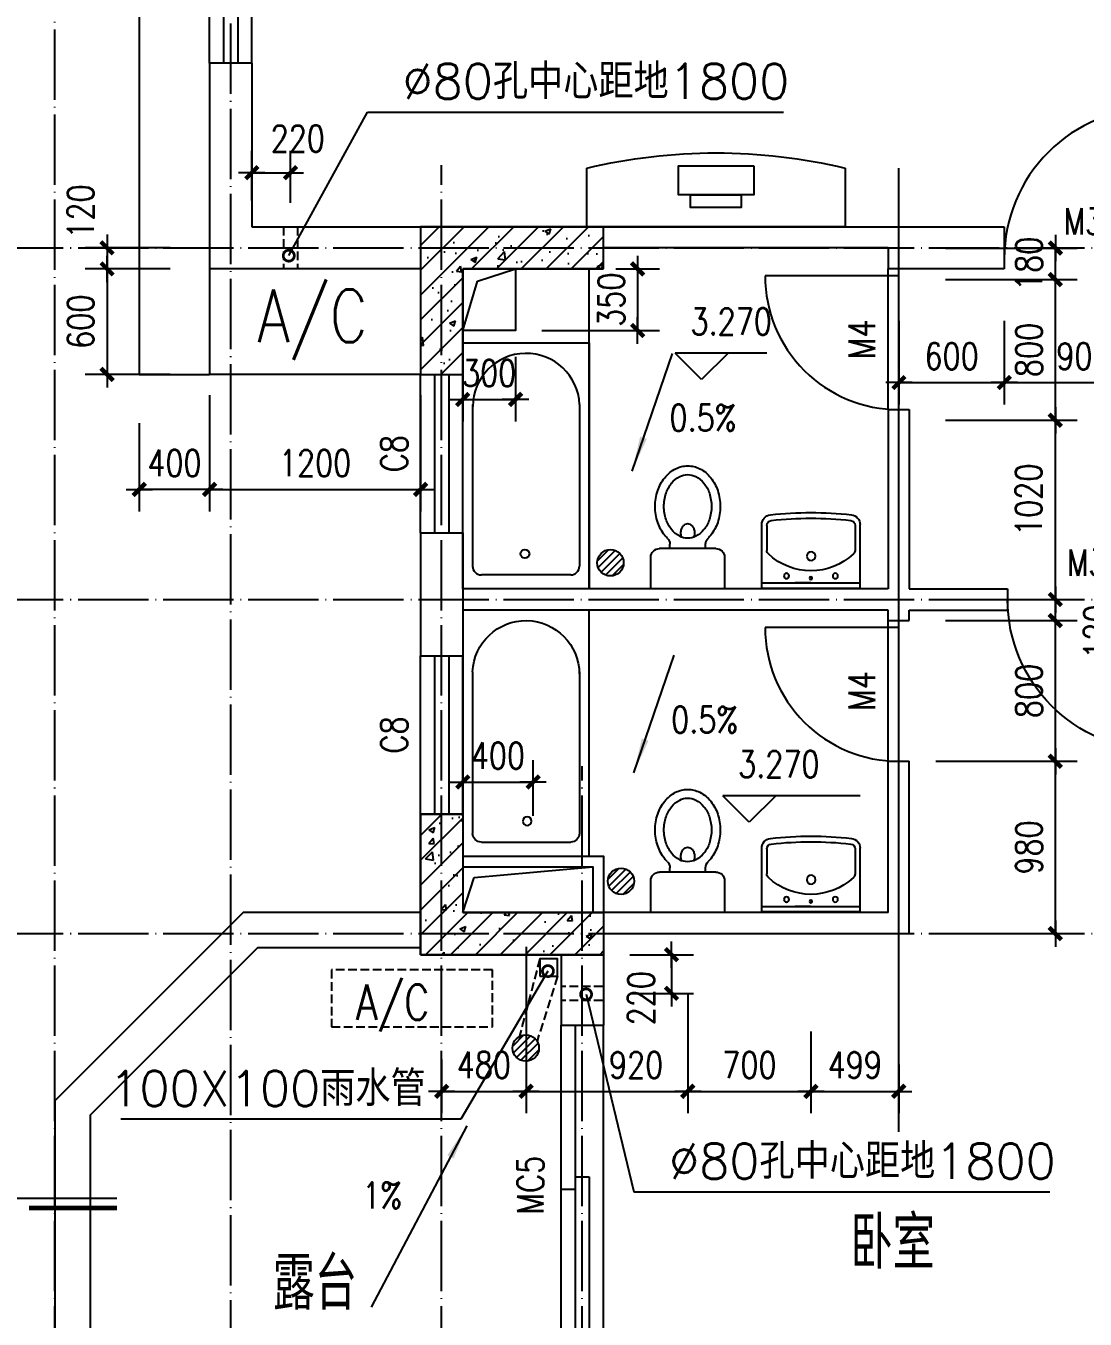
# Model space of a CAD drawing. Extents: x 12400 to 217743, y 90685 to 209848.
# Drawn here: x 84494 to 90519, y 108180 to 115535 of the extents above; entities that cross this region are included whole.
import ezdxf
from ezdxf.enums import TextEntityAlignment as Align

# ---------------------------------------------------------------- set-up
doc = ezdxf.new("R2010")
doc.units = 0
doc.header["$LTSCALE"] = 200
doc.linetypes.add('DASH', pattern=[0.35, 0.25, -0.1])
doc.linetypes.add('DOTE', pattern=[2.42, 2, -0.2, 0.02, -0.2])
doc.layers.get('0').update_dxf_attribs({"linetype": 'CONTINUOUS'})
doc.layers.get('DEFPOINTS').update_dxf_attribs({"linetype": 'CONTINUOUS'})
for name, color, linetype in [('8', 8, 'CONTINUOUS'), ('COLUMN', 4, 'CONTINUOUS'), ('DOTE', 1, 'DOTE'), ('GROUND', 2, 'CONTINUOUS'), ('HATCH', 8, 'CONTINUOUS'), ('LM', 143, 'CONTINUOUS'), ('LVTRY', 6, 'CONTINUOUS'), ('PUB_DIM', 3, 'CONTINUOUS'), ('PUB_TEXT', 7, 'CONTINUOUS'), ('WALL', 4, 'CONTINUOUS'), ('WINDOW', 2, 'CONTINUOUS'), ('WINDOW_TEXT', 7, 'CONTINUOUS'), ('家具', 8, 'CONTINUOUS')]:
    doc.layers.add(name, color=color, linetype=linetype)
doc.styles.add('_SIMPLEX', font='SIMPLEX.shx', dxfattribs={"width": 0.8, "bigfont": 'hztxt.shx'})
doc.styles.add('_萙PMK', font='txt', dxfattribs={"width": 0.8, "bigfont": 'HZTXT.SHX'})
doc.styles.add('DIM_FONT', font='SIMPLEX', dxfattribs={"width": 0.8})
doc.styles.add('HZ', font='txt', dxfattribs={"bigfont": 'hztxt'})
doc.styles.add('SIMPLEX', font='SIMPLEX.SHX')
doc.dimstyles.new('DIMN50', dxfattribs={"dimscale": 0.5, "dimtxt": 300, "dimasz": 1, "dimexe": 250, "dimexo": 300, "dimgap": 150, "dimtad": 1, "dimdec": 0, "dimzin": 0, "dimdsep": 46, "dimtxsty": 'DIM_FONT', "dimblk": '_DIMX', "dimblk1": 'DOTSMALL', "dimblk2": 'DOTSMALL', "dimcen": 2.5, "dimclrt": 7, "dimadec": 0, "dimazin": 0, "dimtfac": 1, "dimtdec": 0, "dimtix": 1, "dimtmove": 2, "dimatfit": 3, "dimldrblk": '_DIMX', "dimfxl": 0, "dimtolj": 1, "dimtzin": 0, "dimarcsym": 0})
doc.dimstyles.new('MAO', dxfattribs={"dimscale": 0.5, "dimtxt": 400, "dimasz": 250, "dimexe": 250, "dimexo": 0, "dimgap": 150, "dimtad": 1, "dimdec": 0, "dimzin": 0, "dimdsep": 46, "dimtxsty": 'DIM_FONT', "dimblk": '_DIMX', "dimblk1": 'DOTSMALL', "dimblk2": 'DOTSMALL', "dimsah": 1, "dimcen": 2.5, "dimclrt": 7, "dimadec": 0, "dimazin": 0, "dimtfac": 1, "dimtdec": 0, "dimtix": 1, "dimtmove": 2, "dimatfit": 3, "dimldrblk": 'DOTSMALL', "dimfxl": 0, "dimtolj": 1, "dimtzin": 0, "dimarcsym": 0})

# ---------------------------------------------------------------- blocks, each defined once
blk = doc.blocks.new('DSG')
at = {"layer": '家具'}
blk.add_lwpolyline([(333.6, 735), (0, 735), (0, -735), (333.6, -735)], dxfattribs=at)
for points in [[(347.1, 214.1), (181.4, 214.1), (181.4, -214.1), (347.1, -214.1)], [(181.4, 142.1), (109.3, 142.1), (109.3, -146.1), (181.4, -146.1)]]:
    blk.add_lwpolyline(points, close=True, dxfattribs=at)
blk.add_arc((-2747.8, 0), 3167.8, 346.58389, 13.41611, dxfattribs=at)
at = {"layer": '家具', "style": 'DIM_FONT', "oblique": -180, "text_generation_flag": 4, "width": 0.7, "flags": 9}
for tag in ['XSIZE', 'YSIZE']:
    blk.add_attdef(tag, (0, 0), '', height=0.35, dxfattribs=at)
blk = doc.blocks.new('_DBLK')
blk.add_line((-0.45, 0), (-0.45, -0.95))
blk.add_arc((-0.45, 0), 0.95, 270, 0)
at = {"style": 'SIMPLEX', "flags": 9}
blk.add_attdef('A', text='', height=1, dxfattribs=at).set_placement((0, 1.5), align=Align.MIDDLE)
blk = doc.blocks.new('_WBLK')
for p, q in [((-0.5, 0.5), (0.5, 0.5)), ((0.5, 0.1667), (-0.5, 0.1667)), ((0.5, -0.1667), (-0.5, -0.1667)), ((-0.5, -0.5), (0.5, -0.5))]:
    blk.add_line(p, q)
at = {"style": 'SIMPLEX', "flags": 9}
blk.add_attdef('A', text='', height=1, dxfattribs=at).set_placement((0, 1.5), align=Align.MIDDLE)
blk = doc.blocks.new('_LV19')
for p, q in [((-360, 0), (360, 0)), ((-360, -1400), (-360, 0)), ((360, 0), (360, -1400)), ((-304.2, -1049.3), (-304.1, -130)), ((-254.1, -80), (254.1, -80)), ((304.2, -1049.3), (304.1, -130)), ((360, -1400), (-360, -1400))]:
    blk.add_line(p, q)
blk.add_circle((6.2, -200), 25)
for centre, radius, start, end in [((-254.1, -130), 50, 90, 179.99558), ((254.1, -130), 50, 0.00442, 90), ((-0.7, -1036.2), 303.8, 182.45444, 359.74723)]:
    blk.add_arc(centre, radius, start, end)
blk = doc.blocks.new('_LV5')
for p, q in [((210.1, 0), (-210.1, 0)), ((-210.1, 0), (-210.1, -180)), ((210.1, -180), (210.1, 0)), ((160.1, -230), (-160.1, -230)), ((-101.4, -230), (-101.4, -254.3)), ((101.4, -230), (101.4, -254.1))]:
    blk.add_line(p, q)
blk.add_lwpolyline([(-135.1, -469.4, 0.080312), (-123, -544.2, 0.089014), (-91.8, -601.5, 0.104918), (-45.6, -639.3, 0.119812), (0.1, -650.4, 0.119812), (45.8, -639.3, 0.104918), (92, -601.5, 0.089014), (123.2, -544.2, 0.080312), (135.3, -469.4, 0.080312), (123.2, -394.6, 0.089014), (92, -337.3, 0.104918), (45.8, -299.5, 0.119812), (0.1, -288.4, 0.119812), (-45.6, -299.5, 0.104918), (-91.8, -337.3, 0.089014), (-123, -394.6, 0.080312)], format="xyb", close=True)
for points in [[(-38.7, -318.5, 0.073567), (-35.6, -339.5, 0.084454), (-27.4, -356, 0.10642), (-14.1, -367.8, 0.129709), (0, -371.5, 0.129709), (14.1, -367.8, 0.10642), (27.4, -356, 0.084454), (35.6, -339.5, 0.073567), (38.7, -318.5, 0.073567), (35.6, -297.5, 0.014016), (34.7, -294.6, 0.10642)], [(-34.7, -294.7, 0.013578), (-35.6, -297.5, 0.073567), (-38.7, -318.5, 0.073567)]]:
    blk.add_lwpolyline(points, format="xyb")
for centre, radius, start, end in [((-160.1, -180), 50, 180, 270), ((160.1, -180), 50, 270, 0), ((20.4, -427.3), 193.8, 134.81437, 141.28635), ((-151.4, -254.3), 50, 314.81437, 0), ((151.4, -254.1), 50, 180, 225.25549), ((-20.2, -427.3), 193.8, 38.71365, 45.25549), ((52.2, -452.8), 234.6, 141.28635, 161.63333), ((-52, -452.8), 234.6, 18.36667, 38.71365), ((102.3, -469.4), 287.4, 161.63333, 180), ((-102.1, -469.4), 287.4, 0, 18.36667), ((102.3, -469.4), 287.4, 180, 198.36667), ((-102.1, -469.4), 287.4, 341.63333, 0), ((52.2, -486), 234.6, 198.36667, 218.71365), ((-52, -486), 234.6, 321.28635, 341.63333), ((20.4, -511.6), 193.8, 218.71365, 242.67141), ((-20.2, -511.6), 193.8, 297.32859, 321.28635), ((0.1, -550.8), 149.6, 242.67141, 270), ((0.1, -550.8), 149.6, 270, 297.32859)]:
    blk.add_arc(centre, radius, start, end)
blk = doc.blocks.new('_LV1')
for p, q in [((-280, 0), (280, 0)), ((-280, 0), (-280, -360.7)), ((280, 0), (280, -360.7)), ((-280, -29), (280, -29)), ((0.2, -29), (-89.8, -29)), ((-89.8, -29), (90.2, -29)), ((-250.9, -356.5), (-250.9, -214.3)), ((251.3, -356.4), (251.3, -214.6))]:
    blk.add_line(p, q)
for centre, radius in [((-138.9, -69.1), 15), ((0, -56.7), 8), ((138.9, -69.1), 15), ((0.9, -181.6), 24.9)]:
    blk.add_circle(centre, radius)
for centre, radius, start, end in [((0, -452.1), 353.9, 46.75809, 133.15434), ((-222.9, -214.3), 28, 133.15434, 180), ((223.3, -214.6), 28, 0, 46.75809), ((-224, -360.7), 56, 180, 263.48098), ((-222.9, -356.5), 28, 180, 263.49841), ((223.3, -356.4), 28, 276.51223, 0), ((224, -360.7), 56, 276.51902, 0), ((0, 1599.6), 2029, 263.48098, 276.51902), ((0, 1599.6), 1996.7, 263.49841, 276.51223)]:
    blk.add_arc(centre, radius, start, end)
blk = doc.blocks.new('TM1800')
for p, q in [((0, 240), (1800, 240)), ((864.8, 160), (864.8, 240)), ((1800, 160), (0, 160)), ((936.2, 160), (936.2, 80)), ((936.2, 80), (0, 80)), ((0, 0), (1800, 0))]:
    blk.add_line(p, q)
blk = doc.blocks.new('_DIMX')
blk.add_line((-150, 0), (150, 0))
at = {"const_width": 50}
blk.add_lwpolyline([(-70, -70), (70, 70)], dxfattribs=at)
blk = doc.blocks.new('*D1694')
at = {"layer": 'DEFPOINTS', "color": 0}
for p in [(85538.6, 113585.4), (86738.6, 113585.4), (86738.6, 112898.8)]:
    blk.add_point(p, dxfattribs=at)
at = {"layer": 'PUB_DIM', "color": 0, "lineweight": -2}
for p, q in [((85538.6, 113435.4), (85538.6, 112773.8)), ((86738.6, 113435.4), (86738.6, 112773.8)), ((85539.1, 112898.8), (86738.1, 112898.8))]:
    blk.add_line(p, q, dxfattribs=at)
at = {"layer": 'PUB_DIM', "color": 0, "lineweight": -2, "xscale": 0.5, "yscale": 0.5, "zscale": 0.5, "rotation": 180}
blk.add_blockref('_DIMX', (85538.6, 112898.8), dxfattribs=at)
at = {"layer": 'PUB_DIM', "color": 0, "lineweight": -2, "xscale": 0.5, "yscale": 0.5, "zscale": 0.5}
blk.add_blockref('_DIMX', (86738.6, 112898.8), dxfattribs=at)
at = {"layer": 'PUB_DIM', "color": 7, "insert": (86138.6, 113048.8), "char_height": 150, "attachment_point": 5, "style": 'DIM_FONT'}
blk.add_mtext('\\A1;1200', dxfattribs=at)
blk = doc.blocks.new('_DOTSMALL')
at = {"color": 0, "linetype": 'ByBlock', "const_width": 0.5}
blk.add_lwpolyline([(-0.0625, 0, 1), (0.0625, 0, 1)], format="xyb", close=True, dxfattribs=at)
blk = doc.blocks.new('*D1758')
at = {"layer": 'DEFPOINTS', "color": 0}
for p in [(89459.5, 114008.7), (90059, 114008.7), (90059, 113506.7)]:
    blk.add_point(p, dxfattribs=at)
at = {"layer": 'PUB_DIM', "color": 0, "lineweight": -2}
for p, q in [((89459.5, 113858.7), (89459.5, 113381.7)), ((90059, 113858.7), (90059, 113381.7)), ((89460, 113506.7), (90058.5, 113506.7))]:
    blk.add_line(p, q, dxfattribs=at)
at = {"layer": 'PUB_DIM', "color": 0, "lineweight": -2, "xscale": 0.5, "yscale": 0.5, "zscale": 0.5, "rotation": 180}
blk.add_blockref('_DIMX', (89459.5, 113506.7), dxfattribs=at)
at = {"layer": 'PUB_DIM', "color": 0, "lineweight": -2, "xscale": 0.5, "yscale": 0.5, "zscale": 0.5}
blk.add_blockref('_DIMX', (90059, 113506.7), dxfattribs=at)
at = {"layer": 'PUB_DIM', "color": 7, "insert": (89759.3, 113656.7), "char_height": 150, "attachment_point": 5, "style": 'DIM_FONT'}
blk.add_mtext('\\A1;600', dxfattribs=at)
blk = doc.blocks.new('*D1759')
at = {"layer": 'DEFPOINTS', "color": 0}
for p in [(90059, 114008.7), (90959, 114008.7), (90959, 113506.7)]:
    blk.add_point(p, dxfattribs=at)
at = {"layer": 'PUB_DIM', "color": 0, "lineweight": -2}
for p, q in [((90059, 113858.7), (90059, 113381.7)), ((90959, 113858.7), (90959, 113381.7)), ((90059.5, 113506.7), (90958.5, 113506.7))]:
    blk.add_line(p, q, dxfattribs=at)
at = {"layer": 'PUB_DIM', "color": 0, "lineweight": -2, "xscale": 0.5, "yscale": 0.5, "zscale": 0.5, "rotation": 180}
blk.add_blockref('_DIMX', (90059, 113506.7), dxfattribs=at)
at = {"layer": 'PUB_DIM', "color": 0, "lineweight": -2, "xscale": 0.5, "yscale": 0.5, "zscale": 0.5}
blk.add_blockref('_DIMX', (90959, 113506.7), dxfattribs=at)
at = {"layer": 'PUB_DIM', "color": 7, "insert": (90509, 113656.7), "char_height": 150, "attachment_point": 5, "style": 'DIM_FONT'}
blk.add_mtext('\\A1;900', dxfattribs=at)
blk = doc.blocks.new('*D1761')
at = {"layer": 'DEFPOINTS', "color": 0}
for p in [(89518.6, 111352.8), (90349.3, 111352.8), (89518.6, 110372.8)]:
    blk.add_point(p, dxfattribs=at)
at = {"layer": 'PUB_DIM', "color": 0, "lineweight": -2}
for p, q in [((89668.6, 111352.8), (90474.3, 111352.8)), ((90349.3, 110373.3), (90349.3, 111352.3)), ((89668.6, 110372.8), (90474.3, 110372.8))]:
    blk.add_line(p, q, dxfattribs=at)
at = {"layer": 'PUB_DIM', "color": 0, "lineweight": -2, "xscale": 0.5, "yscale": 0.5, "zscale": 0.5}
for p, rotation in [((90349.3, 111352.8), 90), ((90349.3, 110372.8), 270)]:
    blk.add_blockref('_DIMX', p, dxfattribs=dict(at, rotation=rotation))
at = {"layer": 'PUB_DIM', "color": 7, "insert": (90199.3, 110862.8), "char_height": 150, "attachment_point": 5, "rotation": 90, "style": 'DIM_FONT'}
blk.add_mtext('\\A1;980', dxfattribs=at)
blk = doc.blocks.new('*D1762')
at = {"layer": 'DEFPOINTS', "color": 0}
for p in [(89574, 112152.8), (90349.3, 112152.8), (89574, 111352.8)]:
    blk.add_point(p, dxfattribs=at)
at = {"layer": 'PUB_DIM', "color": 0, "lineweight": -2}
for p, q in [((89724, 112152.8), (90474.3, 112152.8)), ((90349.3, 111353.3), (90349.3, 112152.3)), ((89724, 111352.8), (90474.3, 111352.8))]:
    blk.add_line(p, q, dxfattribs=at)
at = {"layer": 'PUB_DIM', "color": 0, "lineweight": -2, "xscale": 0.5, "yscale": 0.5, "zscale": 0.5}
for p, rotation in [((90349.3, 112152.8), 90), ((90349.3, 111352.8), 270)]:
    blk.add_blockref('_DIMX', p, dxfattribs=dict(at, rotation=rotation))
at = {"layer": 'PUB_DIM', "color": 7, "insert": (90199.3, 111752.8), "char_height": 150, "attachment_point": 5, "rotation": 90, "style": 'DIM_FONT'}
blk.add_mtext('\\A1;800', dxfattribs=at)
blk = doc.blocks.new('*D1763')
at = {"layer": 'DEFPOINTS', "color": 0}
for p in [(89574, 112272.8), (90349.3, 112272.8), (89574, 112152.8)]:
    blk.add_point(p, dxfattribs=at)
at = {"layer": 'PUB_DIM', "color": 0, "lineweight": -2}
for p, q in [((89724, 112272.8), (90474.3, 112272.8)), ((90349.3, 112273.3), (90349.3, 112273.8)), ((90349.3, 112152.8), (90349.3, 112272.8)), ((89724, 112152.8), (90474.3, 112152.8)), ((90349.3, 112152.3), (90349.3, 112151.8))]:
    blk.add_line(p, q, dxfattribs=at)
at = {"layer": 'PUB_DIM', "color": 0, "lineweight": -2, "xscale": 0.5, "yscale": 0.5, "zscale": 0.5}
for p, rotation in [((90349.3, 112272.8), 270), ((90349.3, 112152.8), 90)]:
    blk.add_blockref('_DIMX', p, dxfattribs=dict(at, rotation=rotation))
at = {"layer": 'PUB_DIM', "color": 7, "insert": (90585.9, 112090.1), "char_height": 150, "attachment_point": 5, "rotation": 90, "style": 'DIM_FONT'}
blk.add_mtext('\\A1;120', dxfattribs=at)
blk = doc.blocks.new('*D1764')
at = {"layer": 'DEFPOINTS', "color": 0}
for p in [(89574, 113292.3), (90349.3, 113292.3), (89574, 112272.8)]:
    blk.add_point(p, dxfattribs=at)
at = {"layer": 'PUB_DIM', "color": 0, "lineweight": -2}
for p, q in [((89724, 113292.3), (90474.3, 113292.3)), ((90349.3, 112273.3), (90349.3, 113291.8)), ((89724, 112272.8), (90474.3, 112272.8))]:
    blk.add_line(p, q, dxfattribs=at)
at = {"layer": 'PUB_DIM', "color": 0, "lineweight": -2, "xscale": 0.5, "yscale": 0.5, "zscale": 0.5}
for p, rotation in [((90349.3, 113292.3), 90), ((90349.3, 112272.8), 270)]:
    blk.add_blockref('_DIMX', p, dxfattribs=dict(at, rotation=rotation))
at = {"layer": 'PUB_DIM', "color": 7, "insert": (90197.2, 112840.4), "char_height": 150, "attachment_point": 5, "rotation": 90, "style": 'DIM_FONT'}
blk.add_mtext('\\A1;1020', dxfattribs=at)
blk = doc.blocks.new('*D1765')
at = {"layer": 'DEFPOINTS', "color": 0}
for p in [(89574, 114092.3), (90349.3, 114092.3), (89574, 113292.3)]:
    blk.add_point(p, dxfattribs=at)
at = {"layer": 'PUB_DIM', "color": 0, "lineweight": -2}
for p, q in [((89724, 114092.3), (90474.3, 114092.3)), ((90349.3, 113292.8), (90349.3, 114091.8)), ((89724, 113292.3), (90474.3, 113292.3))]:
    blk.add_line(p, q, dxfattribs=at)
at = {"layer": 'PUB_DIM', "color": 0, "lineweight": -2, "xscale": 0.5, "yscale": 0.5, "zscale": 0.5}
for p, rotation in [((90349.3, 114092.3), 90), ((90349.3, 113292.3), 270)]:
    blk.add_blockref('_DIMX', p, dxfattribs=dict(at, rotation=rotation))
at = {"layer": 'PUB_DIM', "color": 7, "insert": (90199.3, 113692.3), "char_height": 150, "attachment_point": 5, "rotation": 90, "style": 'DIM_FONT'}
blk.add_mtext('\\A1;800', dxfattribs=at)
blk = doc.blocks.new('*D1766')
at = {"layer": 'DEFPOINTS', "color": 0}
for p in [(89574, 114271.8), (90349.3, 114271.8), (89574, 114092.3)]:
    blk.add_point(p, dxfattribs=at)
at = {"layer": 'PUB_DIM', "color": 0, "lineweight": -2}
for p, q in [((89724, 114271.8), (90474.3, 114271.8)), ((90349.3, 114272.3), (90349.3, 114272.8)), ((90349.3, 114092.3), (90349.3, 114271.8)), ((89724, 114092.3), (90474.3, 114092.3)), ((90349.3, 114091.8), (90349.3, 114091.3))]:
    blk.add_line(p, q, dxfattribs=at)
at = {"layer": 'PUB_DIM', "color": 0, "lineweight": -2, "xscale": 0.5, "yscale": 0.5, "zscale": 0.5}
for p, rotation in [((90349.3, 114271.8), 270), ((90349.3, 114092.3), 90)]:
    blk.add_blockref('_DIMX', p, dxfattribs=dict(at, rotation=rotation))
at = {"layer": 'PUB_DIM', "color": 7, "insert": (90199.3, 114182.1), "char_height": 150, "attachment_point": 5, "rotation": 90, "style": 'DIM_FONT'}
blk.add_mtext('\\A1;180', dxfattribs=at)
blk = doc.blocks.new('*D1767')
at = {"layer": 'DEFPOINTS', "color": 0}
for p in [(87338.6, 110447.1), (86858.6, 109807.1), (87338.6, 109475.8)]:
    blk.add_point(p, dxfattribs=at)
at = {"layer": 'PUB_DIM', "color": 0, "lineweight": -2}
for p, q in [((87338.6, 110297.1), (87338.6, 109350.8)), ((86858.6, 109657.1), (86858.6, 109350.8)), ((86859.1, 109475.8), (87338.1, 109475.8))]:
    blk.add_line(p, q, dxfattribs=at)
at = {"layer": 'PUB_DIM', "color": 0, "lineweight": -2, "xscale": 0.5, "yscale": 0.5, "zscale": 0.5, "rotation": 180}
blk.add_blockref('_DIMX', (86858.6, 109475.8), dxfattribs=at)
at = {"layer": 'PUB_DIM', "color": 0, "lineweight": -2, "xscale": 0.5, "yscale": 0.5, "zscale": 0.5}
blk.add_blockref('_DIMX', (87338.6, 109475.8), dxfattribs=at)
at = {"layer": 'PUB_DIM', "color": 7, "insert": (87098.6, 109625.8), "char_height": 150, "attachment_point": 5, "style": 'DIM_FONT'}
blk.add_mtext('\\A1;480', dxfattribs=at)
blk = doc.blocks.new('*D1768')
at = {"layer": 'DEFPOINTS', "color": 0}
for p in [(87338.6, 110447.1), (88258.2, 110181.5), (88258.2, 109475.8)]:
    blk.add_point(p, dxfattribs=at)
at = {"layer": 'PUB_DIM', "color": 0, "lineweight": -2}
for p, q in [((87338.6, 110297.1), (87338.6, 109350.8)), ((88258.2, 110031.5), (88258.2, 109350.8)), ((87339.1, 109475.8), (88257.7, 109475.8))]:
    blk.add_line(p, q, dxfattribs=at)
at = {"layer": 'PUB_DIM', "color": 0, "lineweight": -2, "xscale": 0.5, "yscale": 0.5, "zscale": 0.5, "rotation": 180}
blk.add_blockref('_DIMX', (87338.6, 109475.8), dxfattribs=at)
at = {"layer": 'PUB_DIM', "color": 0, "lineweight": -2, "xscale": 0.5, "yscale": 0.5, "zscale": 0.5}
blk.add_blockref('_DIMX', (88258.2, 109475.8), dxfattribs=at)
at = {"layer": 'PUB_DIM', "color": 7, "insert": (87964.8, 109625.8), "char_height": 150, "attachment_point": 5, "style": 'DIM_FONT'}
blk.add_mtext('\\A1;920', dxfattribs=at)
blk = doc.blocks.new('*D1769')
at = {"layer": 'DEFPOINTS', "color": 0}
for p in [(88259.2, 110181.5), (88959.1, 109966.8), (88959.1, 109475.8)]:
    blk.add_point(p, dxfattribs=at)
at = {"layer": 'PUB_DIM', "color": 0, "lineweight": -2}
for p, q in [((88259.2, 110031.5), (88259.2, 109350.8)), ((88959.1, 109816.8), (88959.1, 109350.8)), ((88259.7, 109475.8), (88958.6, 109475.8))]:
    blk.add_line(p, q, dxfattribs=at)
at = {"layer": 'PUB_DIM', "color": 0, "lineweight": -2, "xscale": 0.5, "yscale": 0.5, "zscale": 0.5, "rotation": 180}
blk.add_blockref('_DIMX', (88259.2, 109475.8), dxfattribs=at)
at = {"layer": 'PUB_DIM', "color": 0, "lineweight": -2, "xscale": 0.5, "yscale": 0.5, "zscale": 0.5}
blk.add_blockref('_DIMX', (88959.1, 109475.8), dxfattribs=at)
at = {"layer": 'PUB_DIM', "color": 7, "insert": (88609.1, 109625.8), "char_height": 150, "attachment_point": 5, "style": 'DIM_FONT'}
blk.add_mtext('\\A1;700', dxfattribs=at)
blk = doc.blocks.new('*D1770')
at = {"layer": 'DEFPOINTS', "color": 0}
for p in [(88959.1, 109966.8), (89458.6, 109778.2), (89458.6, 109475.8)]:
    blk.add_point(p, dxfattribs=at)
at = {"layer": 'PUB_DIM', "color": 0, "lineweight": -2}
for p, q in [((88959.1, 109816.8), (88959.1, 109350.8)), ((89458.6, 109628.2), (89458.6, 109350.8)), ((88959.6, 109475.8), (89458.1, 109475.8))]:
    blk.add_line(p, q, dxfattribs=at)
at = {"layer": 'PUB_DIM', "color": 0, "lineweight": -2, "xscale": 0.5, "yscale": 0.5, "zscale": 0.5, "rotation": 180}
blk.add_blockref('_DIMX', (88959.1, 109475.8), dxfattribs=at)
at = {"layer": 'PUB_DIM', "color": 0, "lineweight": -2, "xscale": 0.5, "yscale": 0.5, "zscale": 0.5}
blk.add_blockref('_DIMX', (89458.6, 109475.8), dxfattribs=at)
at = {"layer": 'PUB_DIM', "color": 7, "insert": (89208.8, 109625.8), "char_height": 150, "attachment_point": 5, "style": 'DIM_FONT'}
blk.add_mtext('\\A1;499', dxfattribs=at)
blk = doc.blocks.new('*D1771')
at = {"layer": 'DEFPOINTS', "color": 0}
for p in [(87698.6, 114152.9), (87278.6, 113802.9), (87973.2, 113802.9)]:
    blk.add_point(p, dxfattribs=at)
at = {"layer": 'PUB_DIM', "color": 0, "lineweight": -2}
for p, q in [((87848.6, 114152.9), (88098.2, 114152.9)), ((87973.2, 114153.4), (87973.2, 114153.9)), ((87973.2, 114152.9), (87973.2, 113802.9)), ((87428.6, 113802.9), (88098.2, 113802.9)), ((87973.2, 113802.4), (87973.2, 113801.9))]:
    blk.add_line(p, q, dxfattribs=at)
at = {"layer": 'PUB_DIM', "color": 0, "lineweight": -2, "xscale": 0.5, "yscale": 0.5, "zscale": 0.5}
for p, rotation in [((87973.2, 114152.9), 270), ((87973.2, 113802.9), 90)]:
    blk.add_blockref('_DIMX', p, dxfattribs=dict(at, rotation=rotation))
at = {"layer": 'PUB_DIM', "color": 7, "insert": (87823.2, 113977.9), "char_height": 150, "attachment_point": 5, "rotation": 90, "style": 'DIM_FONT'}
blk.add_mtext('\\A1;350', dxfattribs=at)
blk = doc.blocks.new('*D1772')
at = {"layer": 'DEFPOINTS', "color": 0}
for p in [(87378.6, 111234.8), (86978.6, 110892.9), (87378.6, 110892.9)]:
    blk.add_point(p, dxfattribs=at)
at = {"layer": 'PUB_DIM', "color": 0, "lineweight": -2}
for p, q in [((86978.6, 111042.9), (86978.6, 111359.8)), ((87378.6, 111042.9), (87378.6, 111359.8)), ((86978.1, 111234.8), (86977.6, 111234.8)), ((86978.6, 111234.8), (87378.6, 111234.8)), ((87379.1, 111234.8), (87379.6, 111234.8))]:
    blk.add_line(p, q, dxfattribs=at)
at = {"layer": 'PUB_DIM', "color": 0, "lineweight": -2, "xscale": 0.5, "yscale": 0.5, "zscale": 0.5}
blk.add_blockref('_DIMX', (86978.6, 111234.8), dxfattribs=at)
at = {"layer": 'PUB_DIM', "color": 0, "lineweight": -2, "xscale": 0.5, "yscale": 0.5, "zscale": 0.5, "rotation": 180}
blk.add_blockref('_DIMX', (87378.6, 111234.8), dxfattribs=at)
at = {"layer": 'PUB_DIM', "color": 7, "insert": (87178.6, 111384.8), "char_height": 150, "attachment_point": 5, "style": 'DIM_FONT'}
blk.add_mtext('\\A1;400', dxfattribs=at)
blk = doc.blocks.new('_LV13')
at = {"color": 0}
for p, q in [((-0.495, 0.071), (-0.071, 0.495)), ((-0.465, -0.183), (0.183, 0.465)), ((-0.354, -0.354), (0.354, 0.354)), ((-0.183, -0.465), (0.465, 0.183)), ((0.071, -0.495), (0.495, -0.071))]:
    blk.add_line(p, q, dxfattribs=at)
blk.add_circle((0, 0), 0.5)
blk = doc.blocks.new('_ARROW')
blk.add_solid([(0, 0), (-1, 0.1), (-1, -0.1)])
blk = doc.blocks.new('*D1908')
at = {"layer": 'DEFPOINTS', "color": 0}
for p in [(87778.6, 110252.9), (87791.9, 110032.9), (88165.9, 110032.9)]:
    blk.add_point(p, dxfattribs=at)
at = {"layer": 'PUB_DIM', "color": 0, "lineweight": -2}
for p, q in [((87928.6, 110252.9), (88290.9, 110252.9)), ((88165.9, 110252.4), (88165.9, 110033.4)), ((87941.9, 110032.9), (88290.9, 110032.9))]:
    blk.add_line(p, q, dxfattribs=at)
at = {"layer": 'PUB_DIM', "color": 0, "lineweight": -2, "xscale": 0.5, "yscale": 0.5, "zscale": 0.5}
for p, rotation in [((88165.9, 110252.9), 90), ((88165.9, 110032.9), 270)]:
    blk.add_blockref('_DIMX', p, dxfattribs=dict(at, rotation=rotation))
at = {"layer": 'PUB_DIM', "color": 7, "insert": (87993.4, 110005.7), "char_height": 150, "attachment_point": 5, "rotation": 90, "style": 'DIM_FONT'}
blk.add_mtext('\\A1;220', dxfattribs=at)
blk = doc.blocks.new('*D1910')
at = {"layer": 'DEFPOINTS', "color": 0}
for p in [(85998.6, 114700.4), (85778.6, 114392.9), (85998.6, 114379.5)]:
    blk.add_point(p, dxfattribs=at)
at = {"layer": 'PUB_DIM', "color": 0, "lineweight": -2}
for p, q in [((85778.6, 114542.9), (85778.6, 114825.4)), ((85998.6, 114529.5), (85998.6, 114825.4)), ((85779.1, 114700.4), (85998.1, 114700.4))]:
    blk.add_line(p, q, dxfattribs=at)
at = {"layer": 'PUB_DIM', "color": 0, "lineweight": -2, "xscale": 0.5, "yscale": 0.5, "zscale": 0.5, "rotation": 180}
blk.add_blockref('_DIMX', (85778.6, 114700.4), dxfattribs=at)
at = {"layer": 'PUB_DIM', "color": 0, "lineweight": -2, "xscale": 0.5, "yscale": 0.5, "zscale": 0.5}
blk.add_blockref('_DIMX', (85998.6, 114700.4), dxfattribs=at)
at = {"layer": 'PUB_DIM', "color": 7, "insert": (86040.4, 114894.5), "char_height": 150, "attachment_point": 5, "style": 'DIM_FONT'}
blk.add_mtext('\\A1;220', dxfattribs=at)
blk = doc.blocks.new('*D1940')
at = {"layer": 'DEFPOINTS', "color": 0}
for p in [(85538.6, 113585.4), (85138.6, 113425.7), (85138.6, 112898.8)]:
    blk.add_point(p, dxfattribs=at)
at = {"layer": 'PUB_DIM', "color": 0, "lineweight": -2}
for p, q in [((85538.6, 113435.4), (85538.6, 112773.8)), ((85138.6, 113275.7), (85138.6, 112773.8)), ((85138.1, 112898.8), (85137.6, 112898.8)), ((85538.6, 112898.8), (85138.6, 112898.8)), ((85539.1, 112898.8), (85539.6, 112898.8))]:
    blk.add_line(p, q, dxfattribs=at)
at = {"layer": 'PUB_DIM', "color": 0, "lineweight": -2, "xscale": 0.5, "yscale": 0.5, "zscale": 0.5}
blk.add_blockref('_DIMX', (85138.6, 112898.8), dxfattribs=at)
at = {"layer": 'PUB_DIM', "color": 0, "lineweight": -2, "xscale": 0.5, "yscale": 0.5, "zscale": 0.5, "rotation": 180}
blk.add_blockref('_DIMX', (85538.6, 112898.8), dxfattribs=at)
at = {"layer": 'PUB_DIM', "color": 7, "insert": (85338.6, 113048.8), "char_height": 150, "attachment_point": 5, "style": 'DIM_FONT'}
blk.add_mtext('\\A1;400', dxfattribs=at)
blk = doc.blocks.new('*D1954')
at = {"layer": 'DEFPOINTS', "color": 0}
for p in [(85464.7, 114272.9), (84955.4, 114152.9), (85464.7, 114152.9)]:
    blk.add_point(p, dxfattribs=at)
at = {"layer": 'PUB_DIM', "color": 0, "lineweight": -2}
for p, q in [((85314.7, 114272.9), (84830.4, 114272.9)), ((84955.4, 114273.4), (84955.4, 114273.9)), ((84955.4, 114272.9), (84955.4, 114152.9)), ((85314.7, 114152.9), (84830.4, 114152.9)), ((84955.4, 114152.4), (84955.4, 114151.9))]:
    blk.add_line(p, q, dxfattribs=at)
at = {"layer": 'PUB_DIM', "color": 0, "lineweight": -2, "xscale": 0.5, "yscale": 0.5, "zscale": 0.5}
for p, rotation in [((84955.4, 114272.9), 270), ((84955.4, 114152.9), 90)]:
    blk.add_blockref('_DIMX', p, dxfattribs=dict(at, rotation=rotation))
at = {"layer": 'PUB_DIM', "color": 7, "insert": (84805.4, 114479.6), "char_height": 150, "attachment_point": 5, "rotation": 90, "style": 'DIM_FONT'}
blk.add_mtext('\\A1;120', dxfattribs=at)
blk = doc.blocks.new('*D1955')
at = {"layer": 'DEFPOINTS', "color": 0}
for p in [(85464.7, 114152.9), (84955.4, 113552.9), (85464.7, 113552.9)]:
    blk.add_point(p, dxfattribs=at)
at = {"layer": 'PUB_DIM', "color": 0, "lineweight": -2}
for p, q in [((85314.7, 114152.9), (84830.4, 114152.9)), ((84955.4, 114152.4), (84955.4, 113553.4)), ((85314.7, 113552.9), (84830.4, 113552.9))]:
    blk.add_line(p, q, dxfattribs=at)
at = {"layer": 'PUB_DIM', "color": 0, "lineweight": -2, "xscale": 0.5, "yscale": 0.5, "zscale": 0.5}
for p, rotation in [((84955.4, 114152.9), 90), ((84955.4, 113552.9), 270)]:
    blk.add_blockref('_DIMX', p, dxfattribs=dict(at, rotation=rotation))
at = {"layer": 'PUB_DIM', "color": 7, "insert": (84805.4, 113852.9), "char_height": 150, "attachment_point": 5, "rotation": 90, "style": 'DIM_FONT'}
blk.add_mtext('\\A1;600', dxfattribs=at)
blk = doc.blocks.new('*D1962')
at = {"layer": 'DEFPOINTS', "color": 0}
for p in [(86978.6, 113802.9), (87278.6, 113802.9), (87278.6, 113410.6)]:
    blk.add_point(p, dxfattribs=at)
at = {"layer": 'PUB_DIM', "color": 0, "lineweight": -2}
for p, q in [((86978.6, 113652.9), (86978.6, 113285.6)), ((87278.6, 113652.9), (87278.6, 113285.6)), ((86978.1, 113410.6), (86977.6, 113410.6)), ((86978.6, 113410.6), (87278.6, 113410.6)), ((87279.1, 113410.6), (87279.6, 113410.6))]:
    blk.add_line(p, q, dxfattribs=at)
at = {"layer": 'PUB_DIM', "color": 0, "lineweight": -2, "xscale": 0.5, "yscale": 0.5, "zscale": 0.5}
blk.add_blockref('_DIMX', (86978.6, 113410.6), dxfattribs=at)
at = {"layer": 'PUB_DIM', "color": 0, "lineweight": -2, "xscale": 0.5, "yscale": 0.5, "zscale": 0.5, "rotation": 180}
blk.add_blockref('_DIMX', (87278.6, 113410.6), dxfattribs=at)
at = {"layer": 'PUB_DIM', "color": 7, "insert": (87128.6, 113560.6), "char_height": 150, "attachment_point": 5, "style": 'DIM_FONT'}
blk.add_mtext('\\A1;300', dxfattribs=at)

msp = doc.modelspace()

# ---------------------------------------------------------------- hatches: boundary and pattern name
at = {"layer": 'HATCH'}
h = msp.add_hatch(dxfattribs=at)
h.set_pattern_fill('AN31C', color=256, scale=500, style=0)
h.set_pattern_definition([(45, (54242.34, 50395.18), (-70.71068, 70.71068), []), (50, (54242.34, 50395.18), (358.6301, -31.3761), [37.5, -412.5]), (355, (54242.34, 50395.18), (-69.3757, 376.096), [30, -330]), (100.4514, (54272.22, 50392.57), (289.2547, 344.7198), [31.8701, -350.571]), (46.1842, (54242.34, 50495.2), (533.6205, -82.7595), [56.25, -618.75]), (96.6356, (54286.8, 50488.3), (467.3314, 487.059), [47.805, -525.8565]), (351.1842, (54242.34, 50495.2), (467.331, 487.0593), [45, -495]), (21, (54292.34, 50470.18), (298.4535, -201.3094), [37.5, -412.5]), (326, (54292.34, 50470.18), (121.6577, 362.575), [30, -330]), (71.4514, (54317.2, 50453.4), (420.1113, 161.2652), [31.8701, -350.571]), (37.5, (54242.34, 50395.18), (6.07993, 166.44693), [0, -326, 0, -335, 0, -331.25]), (7.5, (54242.34, 50395.18), (131.53477, 197.20586), [0, -191, 0, -318.5, 0, -126.25]), (327.5, (54130.84, 50395.18), (266.91122, -11.27744), [0, -125, 0, -390, 0, -517.5]), (317.5, (54080.84, 50395.18), (291.5931, 50.0525), [0, -162.5, 0, -259, 0, -367.5])])
h.paths.add_polyline_path([(87778.568, 114272.868), (87778.568, 114392.868), (86738.568, 114392.868), (86738.568, 113552.868), (86978.568, 113552.868), (86978.568, 114152.868), (87778.568, 114152.868)])
h = msp.add_hatch(dxfattribs=at)
h.set_pattern_fill('AN31C', color=256, scale=500, style=0)
h.set_pattern_definition([(45, (118409.42, 50395.18), (-70.71068, 70.71068), []), (50, (118409.42, 50395.18), (358.6301, -31.3761), [37.5, -412.5]), (355, (118409.4, 50395.18), (-69.3757, 376.096), [30, -330]), (100.4514, (118439.3, 50392.57), (289.2547, 344.7198), [31.87, -350.571]), (46.1842, (118409.4, 50495.2), (533.6205, -82.7595), [56.25, -618.75]), (96.6356, (118453.9, 50488.3), (467.3314, 487.059), [47.805, -525.8565]), (351.1842, (118409.4, 50495.2), (467.331, 487.0593), [45, -495]), (21, (118459.42, 50470.18), (298.4535, -201.3094), [37.5, -412.5]), (326, (118459.4, 50470.18), (121.6577, 362.575), [30, -330]), (71.4514, (118484.3, 50453.4), (420.1113, 161.2652), [31.87, -350.571]), (37.5, (118409.42, 50395.18), (6.07993, 166.44693), [0, -326, 0, -335, 0, -331.25]), (7.5, (118409.42, 50395.18), (131.53477, 197.20586), [0, -191, 0, -318.5, 0, -126.25]), (327.5, (118297.92, 50395.18), (266.91122, -11.27744), [0, -125, 0, -390, 0, -517.5]), (317.5, (118247.92, 50395.18), (291.5931, 50.0525), [0, -162.5, 0, -259, 0, -367.5])])
h.paths.add_polyline_path([(87778.568, 110252.868), (87778.568, 110492.868), (86978.568, 110492.868), (86978.568, 111052.868), (86738.568, 111052.868), (86738.568, 110252.868)])

# ---------------------------------------------------------------- linework, layer by layer
for p, q in [((85538.568, 114152.868), (85538.568, 113552.868)), ((86738.568, 113552.868), (85538.568, 113552.868)), ((87042.875, 110691.752), (87718.568, 110752.868)), ((86978.568, 110492.868), (87042.875, 110691.752))]:
    msp.add_line(p, q)
for points in [[(86738.568, 110492.868), (85728.863, 110492.868), (84658.568, 109422.573), (84658.568, 107723.162), (85728.863, 106652.868), (87538.568, 106652.868)], [(86738.568, 110292.868), (85811.705, 110292.868), (84858.568, 109339.73), (84858.568, 107806.005), (85811.705, 106852.868), (87538.568, 106852.868)]]:
    msp.add_lwpolyline(points)
at = {"linetype": 'DASH'}
msp.add_lwpolyline([(86232.015, 110167.286), (86232.015, 109843.525), (87146.893, 109843.525), (87146.893, 110167.286)], close=True, dxfattribs=at)
at = {"layer": '8'}
msp.add_lwpolyline([(92178.568, 123692.868), (92178.568, 125172.868), (85138.568, 125172.868), (85138.568, 113552.868), (85538.568, 113552.868)], dxfattribs=at)
at = {"layer": 'COLUMN'}
for p, q in [((87778.371, 114392.868), (86738.568, 114392.868)), ((86738.568, 114392.868), (86738.568, 113552.868)), ((87778.371, 114152.868), (87778.371, 114392.868)), ((86978.568, 113552.868), (86978.568, 114152.868)), ((86978.568, 114152.868), (87778.371, 114152.868)), ((86738.568, 113552.868), (86978.568, 113552.868)), ((86738.568, 110252.868), (86738.568, 111052.868)), ((86738.568, 111052.868), (86978.568, 111052.868)), ((86978.568, 111052.868), (86978.568, 110492.868)), ((86978.568, 110492.868), (87778.389, 110492.868)), ((87778.389, 110492.868), (87778.389, 110252.868)), ((87778.389, 110252.868), (86738.568, 110252.868))]:
    msp.add_line(p, q, dxfattribs=at)
at = {"layer": 'DOTE'}
for p, q in [((84658.568, 103498.924), (84658.568, 125313.388)), ((85658.568, 103048.103), (85658.568, 125313.388)), ((86858.568, 103498.924), (86858.568, 114743.886)), ((84306.341, 114272.868), (92370.759, 114272.868)), ((84306.341, 112272.868), (92268.037, 112272.868)), ((87658.568, 103498.924), (87658.568, 111325.601)), ((84306.341, 110372.868), (93790.865, 110372.868))]:
    msp.add_line(p, q, dxfattribs=at)
at = {"layer": 'GROUND'}
for p, q in [((89398.568, 113352.868), (89398.568, 114152.868)), ((89398.568, 111352.868), (89398.568, 112152.868))]:
    msp.add_line(p, q, dxfattribs=at)
at = {"layer": 'LM'}
for p, q in [((87062.712, 114082.533), (87278.568, 114152.868)), ((86978.568, 113802.868), (87062.712, 114082.533))]:
    msp.add_line(p, q, dxfattribs=at)
msp.add_lwpolyline([(87278.568, 114152.868), (87278.568, 113802.868), (86978.568, 113802.868)], dxfattribs=at)
at = {"layer": 'LVTRY', "linetype": 'DASH'}
for p, q in [((85958.568, 114392.868), (85958.568, 114156.397)), ((86038.568, 114392.868), (86038.568, 114156.397)), ((87417.411, 110230.086), (87294.708, 109764.459)), ((87517.411, 110130.086), (87401.158, 109761.096)), ((87775.039, 110072.868), (87538.568, 110072.868)), ((87775.039, 109992.868), (87538.568, 109992.868))]:
    msp.add_line(p, q, dxfattribs=at)
at = {"layer": 'LVTRY'}
msp.add_line((87698.568, 112332.868), (87698.568, 114152.868), dxfattribs=at)
msp.add_lwpolyline([(87417.411, 110130.086), (87517.411, 110130.086), (87517.411, 110230.086), (87417.411, 110230.086)], close=True, dxfattribs=at)
at = {"layer": 'PUB_DIM'}
for p, q in [((89458.568, 109244.861), (89458.568, 114725.448)), ((88337.553, 113524.122), (88187.553, 113674.122)), ((88708.405, 113674.122), (88187.553, 113674.122)), ((88487.553, 113674.122), (88337.553, 113524.122)), ((88608.591, 111006.382), (88458.591, 111156.382)), ((89238.591, 111156.382), (88458.591, 111156.382)), ((88758.591, 111156.382), (88608.591, 111006.382)), ((83196.038, 108868.576), (85011.745, 108868.576))]:
    msp.add_line(p, q, dxfattribs=at)
for points in [[(87941.882, 113003.629), (88170.989, 113672.959)], [(87951.423, 111287.046), (88180.53, 111956.376)], [(87002.228, 109279.636), (86457.795, 108249.081)]]:
    msp.add_lwpolyline(points, dxfattribs=at)
at = {"layer": 'PUB_DIM', "const_width": 25}
msp.add_lwpolyline([(85011.583, 108812.414), (84511.583, 108812.414)], dxfattribs=at)
at = {"layer": 'WALL'}
for p, q in [((85538.568, 115322.868), (85538.568, 114152.868)), ((85778.568, 115322.868), (85538.568, 115322.868)), ((85778.568, 115322.868), (85778.568, 114392.868)), ((85778.568, 114392.868), (90059.076, 114392.868)), ((90059.076, 114392.868), (90059.076, 114152.868)), ((89398.568, 114272.868), (87778.568, 114272.868)), ((87778.568, 114152.868), (87778.568, 114272.868)), ((89398.568, 114272.868), (89398.568, 114152.868)), ((86738.568, 114152.868), (85538.568, 114152.868)), ((86738.568, 114152.868), (86738.568, 113552.868)), ((87778.568, 114152.868), (86978.568, 114152.868)), ((86978.568, 114152.868), (86978.568, 113552.868)), ((90059.076, 114152.868), (89398.568, 114152.868)), ((86738.568, 113552.868), (86978.568, 113552.868)), ((89398.568, 113352.868), (89398.568, 112332.868)), ((89398.568, 113352.868), (89518.568, 113352.868)), ((89518.568, 113352.868), (89518.568, 112332.868)), ((86738.568, 112652.868), (86738.568, 111952.868)), ((86738.568, 112652.868), (86978.568, 112652.868)), ((86978.568, 112652.868), (86978.568, 111952.868)), ((89398.768, 112332.868), (86978.568, 112332.868)), ((89518.568, 112332.868), (90077.752, 112332.868)), ((90077.752, 112332.868), (90077.752, 112212.868)), ((89398.768, 112212.868), (86978.568, 112212.868)), ((89398.568, 112152.868), (89398.568, 112212.868)), ((89518.568, 112212.868), (90077.752, 112212.868)), ((89518.568, 112152.868), (89518.568, 112212.868)), ((89398.568, 112152.868), (89518.568, 112152.868)), ((86738.568, 111952.868), (86978.568, 111952.868)), ((89398.568, 110492.868), (89398.568, 111352.868)), ((89398.568, 111352.868), (89518.568, 111352.868)), ((89518.568, 110372.868), (89518.568, 111352.868)), ((86978.568, 111052.868), (86738.568, 111052.868)), ((86738.568, 111052.868), (86738.568, 110252.868)), ((86978.568, 111052.868), (86978.568, 110492.868)), ((89398.568, 110492.868), (86978.568, 110492.868)), ((87778.568, 110372.868), (89518.568, 110372.868)), ((87778.568, 110372.868), (87778.568, 109852.868)), ((86738.568, 110252.868), (87778.568, 110252.868)), ((87538.568, 110252.868), (87538.568, 109852.868)), ((87538.568, 109852.868), (87778.568, 109852.868))]:
    msp.add_line(p, q, dxfattribs=at)
for points in [[(86978.568, 110812.868), (87778.568, 110812.868), (87778.568, 110492.868)], [(86978.568, 110752.868), (87718.568, 110752.868), (87718.568, 110492.868)]]:
    msp.add_lwpolyline(points, dxfattribs=at)

# ---------------------------------------------------------------- block references
at = {"layer": 'LVTRY', "rotation": 180}
msp.add_blockref('_LV19', (87338.568, 112332.868), dxfattribs=at)
at = {"layer": 'LVTRY', "xscale": -1}
for name, p, rotation in [('_LV5', (88258.173, 112332.868), 180), ('_LV1', (88958.881, 112337.973), 180), ('_LV19', (87338.568, 110812.868), 180.0000000000004), ('_LV5', (88258.173, 110492.868), 180), ('_LV1', (88958.881, 110497.973), 180)]:
    msp.add_blockref(name, p, dxfattribs=dict(at, rotation=rotation))
at = {"layer": 'LVTRY', "xscale": 150, "yscale": 150, "zscale": 150}
for p in [(87818.7, 112481.927), (87878.732, 110670.218), (87337.135, 109722.032)]:
    msp.add_blockref('_LV13', p, dxfattribs=at)
at = {"layer": 'PUB_DIM', "xscale": 200, "yscale": 200, "zscale": 200}
for p, rotation in [((87941.882, 113003.629), 251.104250067), ((87951.423, 111287.046), 251.104250067), ((87002.228, 109279.636), 62.15290895300001)]:
    msp.add_blockref('_ARROW', p, dxfattribs=dict(at, rotation=rotation))
at = {"layer": 'WINDOW'}
ref = msp.add_blockref('_WBLK', (85658.568, 116222.868), dxfattribs=dict(at, xscale=1800, yscale=239.9999999999999, zscale=1800, rotation=89.99999999999999))
ref.add_attrib('A', 'C12', dxfattribs={"layer": '0', "height": 150, "rotation": 90, "style": '_SIMPLEX', "width": 0.8, "flags": 8}).set_placement((85388.568, 116222.868), align=Align.MIDDLE)
ref = msp.add_blockref('_DBLK', (90509.076, 114212.868), dxfattribs=dict(at, xscale=-900, yscale=-900, zscale=900))
ref.add_attrib('A', 'M3', dxfattribs={"layer": '0', "height": 150, "style": '_SIMPLEX', "width": 0.8, "flags": 8}).set_placement((90509.076, 114422.868), align=Align.MIDDLE)
ref = msp.add_blockref('_DBLK', (89458.568, 113752.868), dxfattribs=dict(at, xscale=800, yscale=800, zscale=800, rotation=270))
ref.add_attrib('A', 'M4', dxfattribs={"layer": '0', "height": 150, "rotation": 90, "style": '_SIMPLEX', "width": 0.8, "flags": 8}).set_placement((89248.568, 113752.868), align=Align.MIDDLE)
ref = msp.add_blockref('_WBLK', (86858.568, 113102.868), dxfattribs=dict(at, xscale=900, yscale=240.0000000000291, zscale=900, rotation=89.99999999999999))
ref.add_attrib('A', 'C8', dxfattribs={"layer": '0', "height": 150, "rotation": 90, "style": '_SIMPLEX', "width": 0.8, "flags": 8}).set_placement((86588.568, 113102.868), align=Align.MIDDLE)
ref = msp.add_blockref('_DBLK', (90527.752, 112272.868), dxfattribs=dict(at, xscale=900, yscale=-900, zscale=900, rotation=180))
ref.add_attrib('A', 'M3', dxfattribs={"layer": '0', "height": 150, "style": '_SIMPLEX', "width": 0.8, "flags": 8}).set_placement((90527.752, 112482.868), align=Align.MIDDLE)
ref = msp.add_blockref('_DBLK', (89458.568, 111752.868), dxfattribs=dict(at, xscale=800, yscale=800, zscale=800, rotation=270))
ref.add_attrib('A', 'M4', dxfattribs={"layer": '0', "height": 150, "rotation": 90, "style": '_SIMPLEX', "width": 0.8, "flags": 8}).set_placement((89248.568, 111752.868), align=Align.MIDDLE)
ref = msp.add_blockref('_WBLK', (86858.568, 111502.868), dxfattribs=dict(at, xscale=900, yscale=240.0000000000145, zscale=900, rotation=89.99999999999999))
ref.add_attrib('A', 'C8', dxfattribs={"layer": '0', "height": 150, "rotation": 90, "style": '_SIMPLEX', "width": 0.8, "flags": 8}).set_placement((86588.568, 111502.868), align=Align.MIDDLE)
at = {"layer": 'WINDOW', "rotation": 89.99999999999999}
msp.add_blockref('TM1800', (87778.568, 108052.868), dxfattribs=at)
at = {"layer": '家具', "xscale": -1, "rotation": 270}
msp.add_blockref('DSG', (88419.443, 114392.868), dxfattribs=at)

# ---------------------------------------------------------------- texts
at = {"layer": 'PUB_DIM', "style": 'DIM_FONT', "width": 0.8}
for s, p in [('3.270', (88736.553, 113779.122)), ('0.5%', (88535.249, 113231.449)), ('0.5%', (88544.79, 111514.866)), ('3.270', (89007.591, 111261.382)), ('1%', (86633.519, 108809.844))]:
    msp.add_text(s, height=150, dxfattribs=at).set_placement(p, align=Align.RIGHT)
at = {"layer": 'PUB_TEXT', "style": '_萙PMK', "width": 0.8}
for s, p in [('A/C', (85810, 113735.864)), ('卧室', (89183.669, 108465.285)), ('露台', (85897.306, 108233.167))]:
    msp.add_text(s, height=300, dxfattribs=at).set_placement(p)
at = {"layer": 'PUB_TEXT', "color": 7, "style": 'HZ', "width": 0.8}
msp.add_text('A/C', height=200, dxfattribs=at).set_placement((86371.035, 109882.453))
at = {"layer": 'PUB_TEXT', "color": 7, "char_height": 200, "style": 'HZ'}
for s, insert, attachment_point in [('%%c80孔中心距地1800', (86636.08, 115219.425), 4), ('100X100雨水管', (86767.888, 109491.869), 6), ('%%c80孔中心距地1800', (88152.081, 109078.34), 4)]:
    msp.add_mtext(s, dxfattribs=dict(at, insert=insert, attachment_point=attachment_point))
at = {"layer": 'WINDOW_TEXT', "style": 'DIM_FONT', "width": 0.8}
msp.add_text('MC5', height=150, rotation=90, dxfattribs=at).set_placement((87438.759, 109109.947), align=Align.RIGHT)

# ---------------------------------------------------------------- dimensions: what is measured, and where the dimension line sits
at = {"layer": 'PUB_DIM'}
for base, p1, p2, angle, picture, middle, dimtype in [((85998.568, 114700.416), (85778.568, 114392.868), (85998.568, 114379.515), 0, '*D1910', (86040.367, 114894.472), 160), ((84955.45, 114152.868), (85464.701, 114272.868), (85464.701, 114152.868), 90, '*D1954', (84805.45, 114479.627), 160), ((90349.331477767, 113292.322180101), (89574.007872811, 112272.822180101), (89574.007872811, 113292.322180101), 90, '*D1764', (90197.153327399, 112840.355790063), 161), ((90349.331, 112272.822), (89574.008, 112152.822), (89574.008, 112272.822), 90, '*D1763', (90585.887, 112090.091), 161), ((88258.173, 109475.825), (87338.568, 110447.103), (88258.173, 110181.453), 180, '*D1768', (87964.768, 109625.825), 160), ((88165.855, 110032.868), (87778.568, 110252.868), (87791.921, 110032.868), 90, '*D1908', (87993.439, 110005.683), 160)]:
    dim = msp.add_linear_dim(base=base, p1=p1, p2=p2, angle=angle, dimstyle='DIMN50', dxfattribs=at)
    dim.commit()
    dim.dimension.update_dxf_attribs({"geometry": picture, "text_midpoint": middle, "dimtype": dimtype})
for p1, p2, distance, picture, middle in [((89574.007872811, 114092.322180101), (89574.007872811, 114271.822180101), -775.323604955, '*D1766', (90199.331477767, 114182.072180101)), ((89574.008, 113292.322), (89574.008, 114092.322), -775.324, '*D1765', (90199.331, 113692.322)), ((89459.546652037, 114008.680361947), (90059.046652037, 114008.680361947), -501.935226676, '*D1758', (89759.296652037, 113656.745135272)), ((90059.047, 114008.68), (90959.047, 114008.68), -501.935, '*D1759', (90509.047, 113656.745)), ((89574.008, 111352.822), (89574.008, 112152.822), -775.324, '*D1762', (90199.331, 111752.822)), ((89518.568, 110372.822), (89518.568, 111352.822), -830.763, '*D1761', (90199.331, 110862.822))]:
    dim = msp.add_aligned_dim(p1=p1, p2=p2, distance=distance, dimstyle='DIMN50', dxfattribs=at)
    dim.commit()
    dim.dimension.update_dxf_attribs({"geometry": picture, "text_midpoint": middle})
for base, p1, p2, angle, picture, middle in [((84955.45, 113552.868), (85464.701, 114152.868), (85464.701, 113552.868), 90, '*D1955', (84805.45, 113852.868)), ((87973.249, 113802.868), (87698.568, 114152.868), (87278.568, 113802.868), 90, '*D1771', (87823.249, 113977.868)), ((87338.568, 109475.825), (86858.568, 109807.103), (87338.568, 110447.103), 180, '*D1767', (87098.568, 109625.825)), ((88959.076, 109475.825), (88259.173, 110181.453), (88959.076, 109966.812), 180, '*D1769', (88609.124, 109625.825)), ((89458.568, 109475.825), (88959.076, 109966.812), (89458.568, 109778.162), 180, '*D1770', (89208.822, 109625.825))]:
    dim = msp.add_linear_dim(base=base, p1=p1, p2=p2, angle=angle, dimstyle='DIMN50', dxfattribs=at)
    dim.commit()
    dim.dimension.update_dxf_attribs({"geometry": picture, "text_midpoint": middle})
for base, p1, p2, picture, middle in [((87278.568, 113410.556), (86978.568, 113802.868), (87278.568, 113802.868), '*D1962', (87128.568, 113560.556)), ((85138.568, 112898.753), (85538.568, 113585.359), (85138.568, 113425.679), '*D1940', (85338.568, 113048.753)), ((86738.568, 112898.753), (85538.568, 113585.359), (86738.568, 113585.359), '*D1694', (86138.568, 113048.753)), ((87378.568, 111234.8), (86978.568, 110892.868), (87378.568, 110892.868), '*D1772', (87178.568, 111384.8))]:
    dim = msp.add_linear_dim(base=base, p1=p1, p2=p2, dimstyle='DIMN50', dxfattribs=at)
    dim.commit()
    dim.dimension.update_dxf_attribs({"geometry": picture, "text_midpoint": middle})

# ---------------------------------------------------------------- leaders
at = {"layer": 'PUB_TEXT', "annotation_type": 0, "has_hookline": 1}
for points, hookline_direction, text_width in [([(85989.026, 114228.423), (86436.08, 115044.425), (86561.08, 115044.425)], 0, 2166.667), ([(87463.1, 110159.595), (86967.888, 109316.869), (86842.888, 109316.869)], 1, 1733.333), ([(87680.228, 110027.588), (87952.081, 108903.34), (88077.081, 108903.34)], 0, 2166.667)]:
    msp.add_leader(points, dimstyle='MAO', dxfattribs=dict(at, hookline_direction=hookline_direction, text_width=text_width))

doc.saveas('drawing.dxf')
